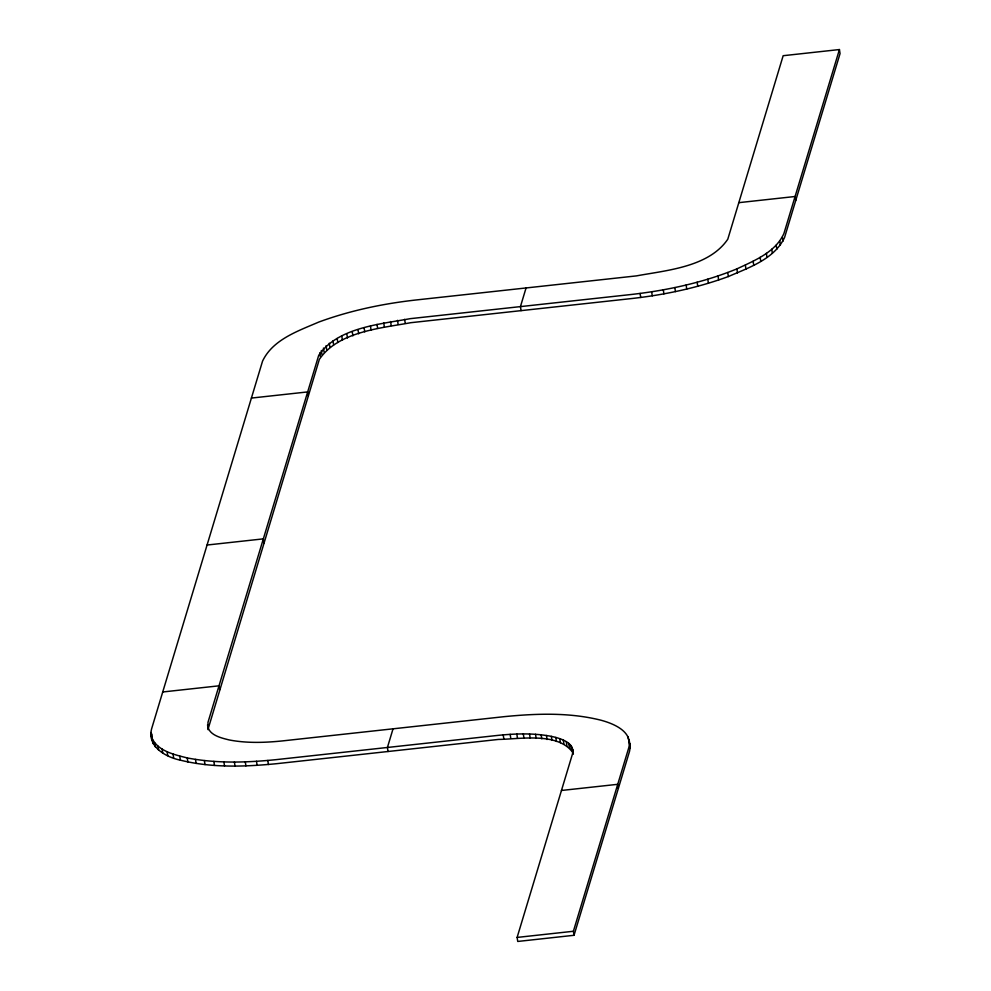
<?xml version="1.0" encoding="UTF-8"?>
<svg xmlns="http://www.w3.org/2000/svg" width="991" height="991" viewBox="0 0 991 991"><rect width="100%" height="100%" fill="white"/><g stroke="black" fill="none" stroke-linecap="round" stroke-linejoin="round"><path stroke-width="1.49" d="M573.368 753.321C558.788 731.73 520.721 739.137 498.374 739.435L276.836 763.665C244.802 766.799 211.863 768.025 180.387 760.171C165.782 757.174 147.002 746.557 151.586 728.905L262.553 361.133C272.822 339.442 298.204 330.969 318.768 322.063C349.687 310.691 382.154 303.841 414.857 300.112L636.383 275.894C666.881 270.27 708.887 267.037 727.79 239.203L783.163 55.707L839.427 49.55L840.058 53.576L784.575 237.468C774.305 259.159 748.923 267.62 728.36 276.539C697.429 287.91 664.973 294.761 632.27 298.477L410.732 322.707C380.234 328.331 338.228 331.564 319.337 359.399L208.16 728.843L207.974 722.365L318.706 355.373C337.597 327.538 379.603 324.305 410.101 318.681L631.639 294.451C667.562 290.313 703.3 282.596 736.858 268.895C754.362 260.633 775.544 252.296 783.943 233.442L839.427 49.55M151.871 740.215L151.995 734.145M207.54 724.817C208.308 735.136 220.919 737.861 229.132 739.93C246.771 743.349 264.931 742.705 282.72 740.884L504.258 716.654C536.292 713.52 569.218 712.294 600.707 720.147C613.107 723.455 632.679 731.197 628.876 747.387L573.393 931.267L574.024 935.293L517.748 941.45L517.116 937.424L572.488 753.928C574.978 742.296 559.927 738.245 551.33 736.363C533.691 732.944 515.531 733.588 497.742 735.409L276.204 759.639C246.672 762.636 216.534 763.603 187.249 757.929C173.97 754.547 156.281 750.844 151.239 736.189M629.211 740.104L630.152 747.796L629.508 751.413L574.024 935.293M393.043 728.819L387.419 747.474L388.038 751.5M526.06 287.96L520.436 306.615L521.068 310.641M738.815 202.66L795.092 196.503L795.723 200.529M251.404 398.072L307.681 391.916L308.312 395.942M207.069 545.025L263.333 538.869L263.965 542.895M162.722 691.978L218.999 685.822L219.63 689.847M561.463 790.471L617.727 784.315L618.359 788.341M517.116 937.424L573.393 931.267M628.988 741.788L629.842 744.13M782.382 237.146L783.014 241.172M779.768 241.135L780.4 245.161M776.201 245.173L776.833 249.199M771.729 249.236L772.361 253.262M766.365 253.3L766.997 257.326M760.147 257.313L760.778 261.339M753.123 261.277L753.755 265.303M745.343 265.142L745.975 269.168M736.858 268.895L737.49 272.921M727.728 272.513L728.36 276.539M718.017 275.944L718.648 279.97M707.797 279.202L708.429 283.228M697.144 282.224L697.775 286.25M686.119 285.024L686.751 289.05M674.809 287.563L675.441 291.589M663.289 289.83L663.92 293.856M651.644 291.8L652.276 295.826M640.099 293.447L640.731 297.473M629.52 743.77L630.152 747.796M627.935 736.598L628.356 739.274M572.748 749.295L573.343 754.163M571.98 747.202L572.612 751.228M570.643 745.232L571.274 749.258M568.735 743.374L569.367 747.4M566.282 741.652L566.914 745.678M563.297 740.079L563.929 744.105M559.791 738.667L560.423 742.693M555.79 737.428L556.422 741.454M551.33 736.363L551.962 740.388M546.437 735.483L547.069 739.509M541.16 734.789L541.792 738.828M535.512 734.306L536.143 738.332M529.541 734.009L530.173 738.035M523.298 733.922L523.929 737.948M516.819 734.034L517.451 738.06M510.154 734.343L510.786 738.369M503.205 734.864L503.837 738.89M404.601 319.337L405.232 323.363M397.502 320.353L398.134 324.379M390.578 321.53L391.21 325.556M383.728 322.868L384.359 326.906M377.001 324.379L377.633 328.405M370.448 326.039L371.08 330.065M364.106 327.848L364.738 331.874M358.036 329.78L358.668 333.806M352.263 331.824L352.895 335.85M346.838 333.967L347.469 337.993M341.784 336.197L342.415 340.223M337.163 338.501L337.795 342.527M332.988 340.854L333.62 344.88M329.285 343.245L329.916 347.271M326.101 345.661L326.733 349.687M323.438 348.076L324.069 352.102M321.319 350.48L321.951 354.505M319.771 352.846L320.403 356.871M267.805 760.469L268.437 764.507M256.496 761.323L257.127 765.349M245.285 761.856L245.917 765.882M234.396 762.042L235.028 766.068M223.892 761.893L224.523 765.919M213.858 761.398L214.49 765.424M207.714 726.998L208.135 729.686M204.369 760.568L205.001 764.594M195.475 759.416L196.107 763.442M187.249 757.929L187.881 761.955M179.755 756.145L180.387 760.171M173.029 754.052L173.66 758.078M167.132 751.673L167.764 755.699M162.103 749.035L162.735 753.061M157.978 746.149L158.61 750.175M154.769 743.027L155.401 747.053M152.527 739.695L153.159 743.721M150.942 732.522L151.573 736.548"/></g></svg>
